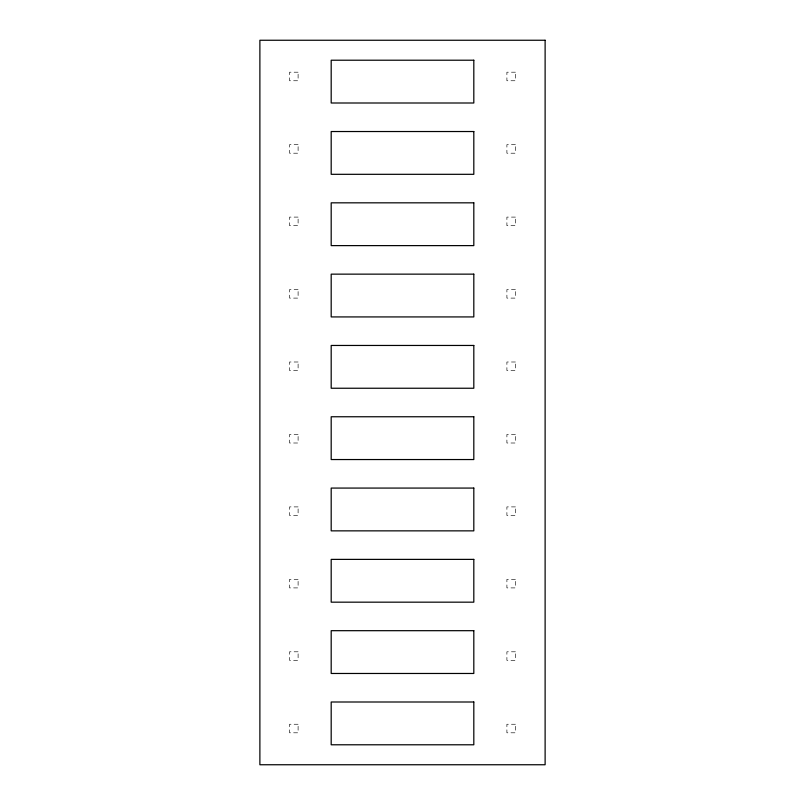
<?xml version="1.0" encoding="UTF-8"?>
<svg xmlns="http://www.w3.org/2000/svg" width="805" height="805" viewBox="0 0 805 805"><rect width="100%" height="100%" fill="white"/><g stroke="black" fill="none" stroke-linecap="round" stroke-linejoin="round"><path stroke-width="0.6" stroke-dasharray="4.03 3.02" d="M298.102 72.198L289.548 72.198L289.548 80.752L298.102 80.752L298.102 72.198M515.452 72.198L506.898 72.198L506.898 80.752L515.452 80.752L515.452 72.198M298.102 144.648L289.548 144.648L289.548 153.202L298.102 153.202L298.102 144.648M515.452 144.648L506.898 144.648L506.898 153.202L515.452 153.202L515.452 144.648M298.102 217.098L289.548 217.098L289.548 225.652L298.102 225.652L298.102 217.098M515.452 217.098L506.898 217.098L506.898 225.652L515.452 225.652L515.452 217.098M298.102 289.548L289.548 289.548L289.548 298.102L298.102 298.102L298.102 289.548M515.452 289.548L506.898 289.548L506.898 298.102L515.452 298.102L515.452 289.548M298.102 361.998L289.548 361.998L289.548 370.552L298.102 370.552L298.102 361.998M515.452 361.998L506.898 361.998L506.898 370.552L515.452 370.552L515.452 361.998M298.102 434.448L289.548 434.448L289.548 443.002L298.102 443.002L298.102 434.448M515.452 434.448L506.898 434.448L506.898 443.002L515.452 443.002L515.452 434.448M298.102 506.898L289.548 506.898L289.548 515.452L298.102 515.452L298.102 506.898M515.452 506.898L506.898 506.898L506.898 515.452L515.452 515.452L515.452 506.898M298.102 579.348L289.548 579.348L289.548 587.902L298.102 587.902L298.102 579.348M515.452 579.348L506.898 579.348L506.898 587.902L515.452 587.902L515.452 579.348M298.102 651.798L289.548 651.798L289.548 660.352L298.102 660.352L298.102 651.798M515.452 651.798L506.898 651.798L506.898 660.352L515.452 660.352L515.452 651.798M298.102 724.248L289.548 724.248L289.548 732.802L298.102 732.802L298.102 724.248M515.452 724.248L506.898 724.248L506.898 732.802L515.452 732.802L515.452 724.248"/><path stroke-width="1.21" d="M545.116 40.25L259.884 40.25L259.884 764.75L545.116 764.75L545.116 40.25M473.813 60.214L331.187 60.214L331.187 103L473.813 103L473.813 60.214M473.813 131.527L331.187 131.527L331.187 174.313L473.813 174.313L473.813 131.527M473.813 202.83L331.187 202.83L331.187 245.616L473.813 245.616L473.813 202.83M473.813 274.143L331.187 274.143L331.187 316.928L473.813 316.928L473.813 274.143M473.813 345.456L331.187 345.456L331.187 388.241L473.813 388.241L473.813 345.456M473.813 416.759L331.187 416.759L331.187 459.544L473.813 459.544L473.813 416.759M473.813 488.072L331.187 488.072L331.187 530.857L473.813 530.857L473.813 488.072M473.813 559.384L331.187 559.384L331.187 602.17L473.813 602.17L473.813 559.384M473.813 630.687L331.187 630.687L331.187 673.473L473.813 673.473L473.813 630.687M473.813 702L331.187 702L331.187 744.786L473.813 744.786L473.813 702"/></g></svg>
